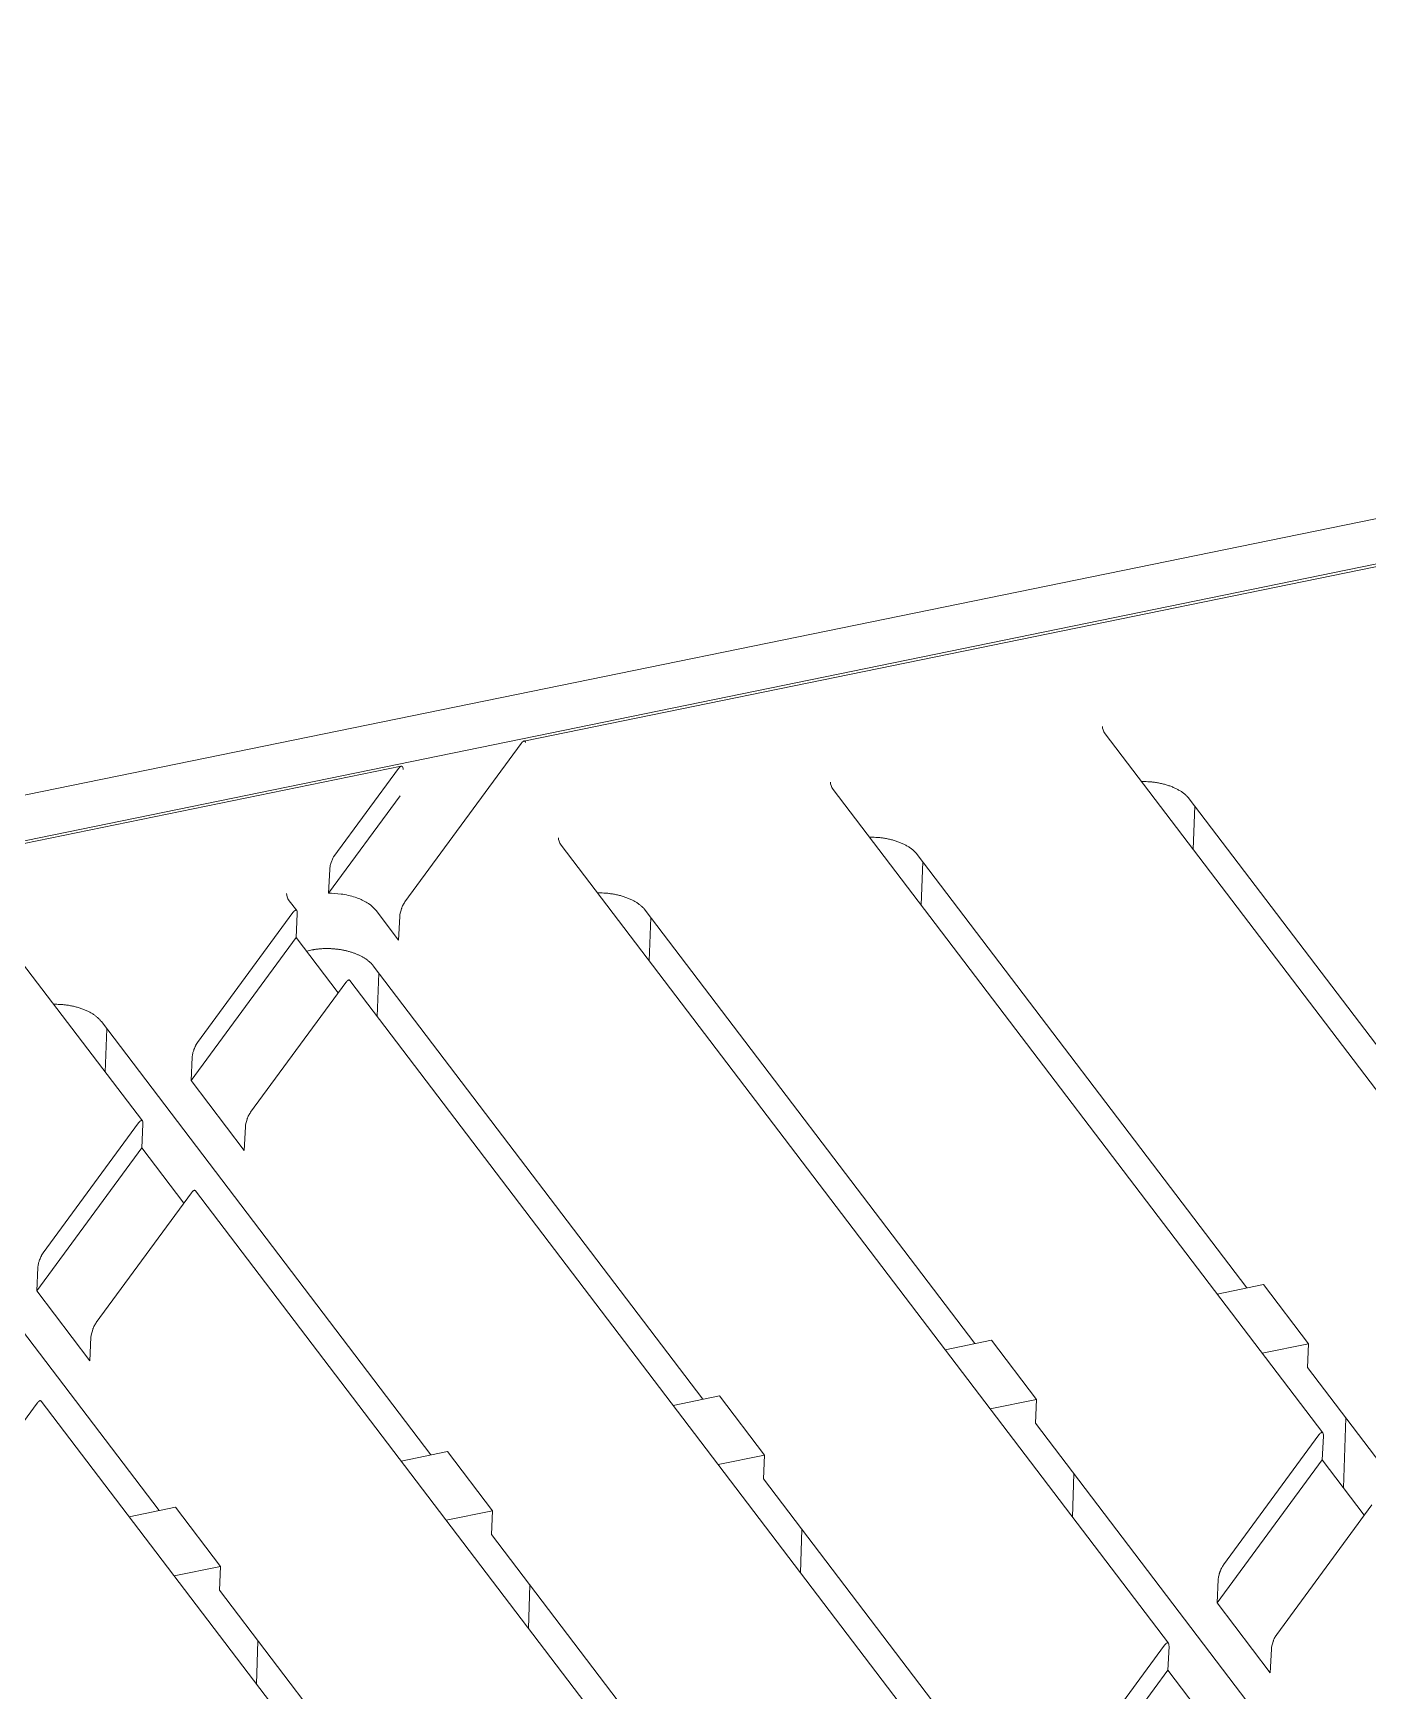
# Model space of a CAD drawing. Header units: millimetres. Extents: x 4267 to 8467, y 166 to 3136.
# Drawn here: x 4955.9 to 5020.3, y 1929.6 to 2009.5 of the extents above; entities that cross this region are included whole.
import ezdxf

# ---------------------------------------------------------------- set-up
doc = ezdxf.new("R2010")
doc.units = ezdxf.units.MM

msp = doc.modelspace()

# ---------------------------------------------------------------- linework, layer by layer
at = {"linetype": 'Continuous', "lineweight": 5}
for p, q in [((4716.615, 1923.888, 326.374), (5135.162, 2009.535, 326.374)), ((4718.065, 1921.983, 326.374), (5136.612, 2007.63, 326.374)), ((5053.723, 1990.553, 326.374), (4979.604, 1975.386, 326.374)), ((5025.609, 1952.15, 326.374), (5007.66, 1975.735, 326.374)), ((4973.861, 1967.626, 326.374), (4979.472, 1975.269, 326.374)), ((4973.679, 1974.173, 326.374), (4938.543, 1966.983, 326.374)), ((4970.43, 1969.81, 326.374), (4973.547, 1974.056, 326.374)), ((5018.16, 1942.003, 326.374), (4994.533, 1973.049, 326.374)), ((4973.626, 1972.747, 326.374), (4970.169, 1968.038, 326.374)), ((5027.627, 1951.687, 326.374), (5011.715, 1972.595, 326.374)), ((5011.977, 1972.251, 326.374), (5011.905, 1970.158, 326.374)), ((5010.711, 1931.855, 326.374), (4981.405, 1970.362, 326.374)), ((5014.499, 1949.001, 326.374), (4998.587, 1969.909, 326.374)), ((4970.169, 1968.038, 326.374), (4970.226, 1969.179, 326.374)), ((4998.849, 1969.565, 326.374), (4998.777, 1967.472, 326.374)), ((4968.639, 1967.202, 326.374), (4968.277, 1967.676, 326.374)), ((4963.849, 1960.846, 326.374), (4968.445, 1967.107, 326.374)), ((4968.664, 1967.05, 326.374), (4968.607, 1965.909, 326.374)), ((4973.547, 1965.78, 326.374), (4972.465, 1967.201, 326.374)), ((4973.604, 1966.921, 326.374), (4973.547, 1965.78, 326.374)), ((5001.372, 1946.314, 326.374), (4985.46, 1967.222, 326.374)), ((4985.721, 1966.879, 326.374), (4985.649, 1964.785, 326.374)), ((4968.607, 1965.909, 326.374), (4963.535, 1959, 326.374)), ((4968.607, 1965.909, 326.374), (4970.64, 1963.238, 326.374)), ((4961.189, 1957.054, 326.374), (4955.15, 1964.99, 326.374)), ((4988.244, 1943.628, 326.374), (4972.332, 1964.536, 326.374)), ((4972.594, 1964.192, 326.374), (4972.522, 1962.099, 326.374)), ((4971.008, 1963.739, 326.374), (4966.411, 1957.478, 326.374)), ((5003.262, 1921.708, 326.374), (4971.199, 1963.837, 326.374)), ((4975.116, 1940.942, 326.374), (4959.205, 1961.85, 326.374)), ((4959.466, 1961.506, 326.374), (4959.394, 1959.413, 326.374)), ((4963.535, 1959, 326.374), (4963.592, 1960.141, 326.374)), ((4961.989, 1938.256, 326.374), (4946.077, 1959.163, 326.374)), ((4966.098, 1955.633, 326.374), (4963.535, 1959, 326.374)), ((4956.399, 1950.698, 326.374), (4960.996, 1956.959, 326.374)), ((4961.214, 1956.903, 326.374), (4961.157, 1955.762, 326.374)), ((4966.155, 1956.774, 326.374), (4966.098, 1955.633, 326.374)), ((4961.157, 1955.762, 326.374), (4956.086, 1948.853, 326.374)), ((4961.157, 1955.762, 326.374), (4963.191, 1953.09, 326.374)), ((4963.559, 1953.592, 326.374), (4958.962, 1947.331, 326.374)), ((4990.632, 1918.367, 326.374), (4963.75, 1953.689, 326.374)), ((4956.086, 1948.853, 326.374), (4956.143, 1949.994, 326.374)), ((5013.059, 1948.706, 326.374), (5015.298, 1949.164, 326.374)), ((5015.298, 1949.164, 326.374), (5017.473, 1946.307, 326.374)), ((4958.648, 1945.485, 326.374), (4956.086, 1948.853, 326.374)), ((4958.706, 1946.626, 326.374), (4958.648, 1945.485, 326.374)), ((4999.931, 1946.02, 326.374), (5002.171, 1946.478, 326.374)), ((5002.171, 1946.478, 326.374), (5004.345, 1943.621, 326.374)), ((5017.473, 1946.307, 326.374), (5015.233, 1945.849, 326.374)), ((5017.416, 1945.168, 326.374), (5017.473, 1946.307, 326.374)), ((5032.307, 1925.602, 326.374), (5017.416, 1945.168, 326.374)), ((4956.109, 1943.444, 326.374), (4951.513, 1937.183, 326.374)), ((4977.505, 1915.68, 326.374), (4956.301, 1943.542, 326.374)), ((4986.803, 1943.333, 326.374), (4989.043, 1943.792, 326.374)), ((4989.043, 1943.792, 326.374), (4991.218, 1940.934, 326.374)), ((5004.345, 1943.621, 326.374), (5002.106, 1943.162, 326.374)), ((5004.288, 1942.482, 326.374), (5004.345, 1943.621, 326.374)), ((5019.157, 1939.358, 326.374), (5019.273, 1942.728, 326.374)), ((5019.179, 1922.915, 326.374), (5004.288, 1942.482, 326.374)), ((5013.37, 1935.647, 326.374), (5017.967, 1941.908, 326.374)), ((5018.185, 1941.851, 326.374), (5018.128, 1940.71, 326.374)), ((4973.676, 1940.647, 326.374), (4975.915, 1941.105, 326.374)), ((4975.915, 1941.105, 326.374), (4978.09, 1938.248, 326.374)), ((4991.218, 1940.934, 326.374), (4988.978, 1940.476, 326.374)), ((4991.161, 1939.796, 326.374), (4991.218, 1940.934, 326.374)), ((5018.128, 1940.71, 326.374), (5013.056, 1933.801, 326.374)), ((5018.128, 1940.71, 326.374), (5020.161, 1938.039, 326.374)), ((5006.579, 1919.537, 326.374), (4991.161, 1939.796, 326.374)), ((5006.074, 1937.948, 326.374), (5006.146, 1940.041, 326.374)), ((5020.529, 1938.54, 326.374), (5015.933, 1932.279, 326.374)), ((4960.548, 1937.961, 326.374), (4962.788, 1938.419, 326.374)), ((4962.788, 1938.419, 326.374), (4964.962, 1935.562, 326.374)), ((4978.09, 1938.248, 326.374), (4975.85, 1937.79, 326.374)), ((4978.033, 1937.109, 326.374), (4978.09, 1938.248, 326.374)), ((4992.924, 1917.543, 326.374), (4978.033, 1937.109, 326.374)), ((4992.946, 1935.262, 326.374), (4993.018, 1937.355, 326.374)), ((4964.962, 1935.562, 326.374), (4962.723, 1935.103, 326.374)), ((4964.906, 1934.423, 326.374), (4964.962, 1935.562, 326.374)), ((4979.819, 1932.576, 326.374), (4979.891, 1934.669, 326.374)), ((5013.056, 1933.801, 326.374), (5013.113, 1934.942, 326.374)), ((4979.797, 1914.857, 326.374), (4964.906, 1934.423, 326.374)), ((5015.619, 1930.434, 326.374), (5013.056, 1933.801, 326.374)), ((4966.691, 1929.889, 326.374), (4966.763, 1931.982, 326.374)), ((5010.517, 1931.76, 326.374), (5005.921, 1925.499, 326.374)), ((5010.736, 1931.704, 326.374), (5010.679, 1930.563, 326.374)), ((5015.676, 1931.575, 326.374), (5015.619, 1930.434, 326.374)), ((5010.679, 1930.563, 326.374), (5005.607, 1923.654, 326.374)), ((5010.679, 1930.563, 326.374), (5012.712, 1927.891, 326.374))]:
    msp.add_line(p, q, dxfattribs=at)
for points in [[(5011.715, 1972.595), (5011.68, 1972.639, 0.012487), (5011.641, 1972.683, 0.011399), (5011.598, 1972.727, 0.010734), (5011.553, 1972.771, 0.010589), (5011.503, 1972.815, 0.010234), (5011.45, 1972.858, 0.009866), (5011.393, 1972.9, 0.009467), (5011.333, 1972.942, 0.009175), (5011.269, 1972.982, 0.008829), (5011.202, 1973.022, 0.008551), (5011.131, 1973.06, 0.00824), (5011.058, 1973.097, 0.00799), (5010.981, 1973.133, 0.007726), (5010.901, 1973.167, 0.007521), (5010.818, 1973.2, 0.007275), (5010.733, 1973.23, 0.007048), (5010.646, 1973.259, 0.006912), (5010.556, 1973.286, 0.006872), (5010.465, 1973.31, 0.006537), (5010.372, 1973.333, 0.00602), (5010.278, 1973.353, 0.00646), (5010.182, 1973.371, 0.007463), (5010.083, 1973.386, 0.005681), (5009.989, 1973.4, 0.002193), (5009.904, 1973.411, 0.00766), (5009.796, 1973.419, 0.012901), (5009.63, 1973.426, 0.006433), (5009.414, 1973.431, 0.00346)], [(4998.587, 1969.909), (4998.552, 1969.953, 0.012487), (4998.513, 1969.997, 0.011399), (4998.471, 1970.041, 0.010734), (4998.425, 1970.085, 0.010589), (4998.375, 1970.128, 0.010234), (4998.322, 1970.171, 0.009866), (4998.265, 1970.214, 0.009467), (4998.205, 1970.255, 0.009175), (4998.141, 1970.296, 0.008829), (4998.074, 1970.336, 0.008551), (4998.004, 1970.374, 0.00824), (4997.93, 1970.411, 0.00799), (4997.853, 1970.447, 0.007726), (4997.773, 1970.481, 0.007521), (4997.691, 1970.513, 0.007275), (4997.606, 1970.544, 0.007048), (4997.518, 1970.572, 0.006912), (4997.429, 1970.599, 0.006872), (4997.337, 1970.624, 0.006537), (4997.244, 1970.646, 0.00602), (4997.151, 1970.667, 0.00646), (4997.055, 1970.684, 0.007463), (4996.955, 1970.7, 0.005681), (4996.862, 1970.713, 0.002193), (4996.777, 1970.724, 0.00766), (4996.668, 1970.733, 0.012901), (4996.502, 1970.74, 0.006433), (4996.286, 1970.745, 0.00346)], [(4985.46, 1967.222), (4985.424, 1967.267, 0.012487), (4985.386, 1967.311, 0.011398), (4985.343, 1967.355, 0.010734), (4985.297, 1967.399, 0.010589), (4985.248, 1967.442, 0.010234), (4985.195, 1967.485, 0.009866), (4985.138, 1967.527, 0.009467), (4985.078, 1967.569, 0.009175), (4985.014, 1967.61, 0.008829), (4984.947, 1967.649, 0.008551), (4984.876, 1967.688, 0.00824), (4984.802, 1967.725, 0.00799), (4984.725, 1967.76, 0.007726), (4984.646, 1967.795, 0.007521), (4984.563, 1967.827, 0.007275), (4984.478, 1967.858, 0.007048), (4984.391, 1967.886, 0.006912), (4984.301, 1967.913, 0.006872), (4984.209, 1967.938, 0.006537), (4984.117, 1967.96, 0.00602), (4984.023, 1967.98, 0.00646), (4983.927, 1967.998, 0.007463), (4983.828, 1968.014, 0.005681), (4983.734, 1968.027, 0.002193), (4983.649, 1968.038, 0.00766), (4983.54, 1968.047, 0.012901), (4983.375, 1968.054, 0.006433), (4983.158, 1968.059, 0.00346)], [(4972.332, 1964.536), (4972.304, 1964.572, 0.010141), (4972.272, 1964.608, 0.009404), (4972.239, 1964.645, 0.008955), (4972.203, 1964.681, 0.00886), (4972.165, 1964.716, 0.00862), (4972.125, 1964.752, 0.008368), (4972.082, 1964.787, 0.00809), (4972.036, 1964.822, 0.007885), (4971.989, 1964.856, 0.007636), (4971.939, 1964.89, 0.007434), (4971.886, 1964.923, 0.007202), (4971.831, 1964.956, 0.007017), (4971.774, 1964.988, 0.006808), (4971.715, 1965.019, 0.006638), (4971.654, 1965.048, 0.006451), (4971.59, 1965.077, 0.006299), (4971.525, 1965.105, 0.006133), (4971.458, 1965.132, 0.005997), (4971.389, 1965.158, 0.005853), (4971.318, 1965.182, 0.005732), (4971.246, 1965.205, 0.005608), (4971.173, 1965.227, 0.005502), (4971.098, 1965.247, 0.005396), (4971.023, 1965.266, 0.005304), (4970.946, 1965.283, 0.005216), (4970.868, 1965.299, 0.005137), (4970.79, 1965.313, 0.005065), (4970.711, 1965.326, 0.004998), (4970.632, 1965.338, 0.004941), (4970.553, 1965.347, 0.004885), (4970.474, 1965.355, 0.004842), (4970.394, 1965.362, 0.004794), (4970.315, 1965.367, 0.004767), (4970.237, 1965.37, 0.004738), (4970.159, 1965.372, 0.004711), (4970.081, 1965.373, 0.004659), (4970.005, 1965.372, 0.004687), (4969.929, 1965.369, 0.004751), (4969.854, 1965.366, 0.004638), (4969.78, 1965.361, 0.004345), (4969.708, 1965.354, 0.004763), (4969.636, 1965.347, 0.005633), (4969.565, 1965.337, 0.004374), (4969.498, 1965.328, 0.001557), (4969.439, 1965.319, 0.006066), (4969.366, 1965.305, 0.010785), (4969.255, 1965.28, 0.005409), (4969.112, 1965.245, 0.002932)], [(4959.205, 1961.85), (4959.169, 1961.894, 0.012486), (4959.13, 1961.938, 0.011398), (4959.088, 1961.982, 0.010734), (4959.042, 1962.026, 0.010589), (4958.993, 1962.07, 0.010234), (4958.939, 1962.113, 0.009866), (4958.883, 1962.155, 0.009467), (4958.822, 1962.196, 0.009174), (4958.759, 1962.237, 0.008829), (4958.691, 1962.277, 0.008551), (4958.621, 1962.315, 0.00824), (4958.547, 1962.352, 0.00799), (4958.47, 1962.388, 0.007726), (4958.39, 1962.422, 0.007521), (4958.308, 1962.454, 0.007274), (4958.223, 1962.485, 0.007048), (4958.135, 1962.514, 0.006912), (4958.046, 1962.54, 0.006872), (4957.954, 1962.565, 0.006537), (4957.861, 1962.587, 0.00602), (4957.768, 1962.608, 0.00646), (4957.672, 1962.626, 0.007463), (4957.573, 1962.641, 0.005681), (4957.479, 1962.655, 0.002193), (4957.394, 1962.665, 0.007661), (4957.285, 1962.674, 0.012901), (4957.119, 1962.681, 0.006433), (4956.903, 1962.686, 0.00346)]]:
    msp.add_lwpolyline(points, format="xyb", dxfattribs=at)
for points, knots in [([(4979.472, 1975.269, 326.374), (4979.511, 1975.322, 326.374), (4979.539, 1975.347, 326.374), (4979.558, 1975.361, 326.374), (4979.559, 1975.362, 326.374), (4979.561, 1975.364, 326.374), (4979.564, 1975.366, 326.374), (4979.571, 1975.37, 326.374), (4979.576, 1975.374, 326.374), (4979.587, 1975.379, 326.374), (4979.594, 1975.382, 326.374), (4979.612, 1975.388, 326.374), (4979.623, 1975.389, 326.374), (4979.635, 1975.386, 326.374), (4979.638, 1975.385, 326.374), (4979.643, 1975.383, 326.374), (4979.65, 1975.379, 326.374), (4979.657, 1975.374, 326.374), (4979.668, 1975.36, 326.374), (4979.674, 1975.348, 326.374), (4979.681, 1975.327, 326.374), (4979.683, 1975.32, 326.374), (4979.685, 1975.312, 326.374)], [0, 0, 0, 0, 0.25, 0.25, 0.2578125, 0.2578125, 0.265625, 0.28125, 0.3125, 0.3125, 0.375, 0.375, 0.5, 0.5, 0.53125, 0.53125, 0.5625, 0.625, 0.625, 0.75, 0.75, 0.806056, 0.806056, 0.806056, 0.806056]), ([(4973.766, 1974.007, 326.374), (4973.767, 1974.042, 326.374), (4973.765, 1974.072, 326.374), (4973.759, 1974.105, 326.374), (4973.757, 1974.113, 326.374), (4973.745, 1974.151, 326.374), (4973.729, 1974.169, 326.374), (4973.692, 1974.178, 326.374), (4973.674, 1974.174, 326.374), (4973.646, 1974.159, 326.374), (4973.639, 1974.153, 326.374), (4973.605, 1974.128, 326.374), (4973.577, 1974.097, 326.374), (4973.547, 1974.056, 326.374)], [0, 0, 0, 0, 0.1875, 0.1875, 0.25, 0.25, 0.5, 0.5, 0.6875, 0.6875, 0.75, 0.75, 1, 1, 1, 1]), ([(4970.226, 1969.179, 326.374), (4970.228, 1969.223, 326.374), (4970.235, 1969.276, 326.374), (4970.253, 1969.367, 326.374), (4970.26, 1969.398, 326.374), (4970.272, 1969.447, 326.374), (4970.277, 1969.464, 326.374), (4970.284, 1969.489, 326.374), (4970.288, 1969.502, 326.374), (4970.292, 1969.514, 326.374), (4970.295, 1969.523, 326.374), (4970.296, 1969.529, 326.374), (4970.304, 1969.551, 326.374), (4970.312, 1969.575, 326.374), (4970.333, 1969.629, 326.374), (4970.345, 1969.658, 326.374), (4970.392, 1969.756, 326.374), (4970.415, 1969.791, 326.374), (4970.43, 1969.81, 326.374)], [0, 0, 0, 0, 0.25, 0.25, 0.375, 0.375, 0.4375, 0.4375, 0.46875, 0.484375, 0.484375, 0.5, 0.5, 0.625, 0.625, 0.75, 0.75, 1, 1, 1, 1]), ([(4972.465, 1967.201, 326.374), (4972.373, 1967.323, 326.374), (4972.25, 1967.436, 326.374), (4972.078, 1967.552, 326.374), (4972.056, 1967.566, 326.374), (4971.889, 1967.67, 326.374), (4971.724, 1967.75, 326.374), (4971.327, 1967.894, 326.374), (4971.102, 1967.951, 326.374), (4970.831, 1967.994, 326.374), (4970.804, 1967.998, 326.374), (4970.575, 1968.029, 326.374), (4970.373, 1968.041, 326.374), (4970.169, 1968.038, 326.374)], [0, 0, 0, 0, 0.25, 0.25, 0.28125, 0.28125, 0.5, 0.5, 0.75, 0.75, 0.78125, 0.78125, 1, 1, 1, 1]), ([(4973.861, 1967.625, 326.374), (4973.841, 1967.598, 326.374), (4973.823, 1967.571, 326.374), (4973.801, 1967.533, 326.374), (4973.794, 1967.521, 326.374), (4973.785, 1967.505, 326.374), (4973.781, 1967.497, 326.374), (4973.776, 1967.488, 326.374), (4973.774, 1967.484, 326.374), (4973.773, 1967.482, 326.374), (4973.773, 1967.482, 326.374), (4973.755, 1967.447, 326.374), (4973.739, 1967.413, 326.374), (4973.718, 1967.364, 326.374), (4973.711, 1967.348, 326.374), (4973.702, 1967.324, 326.374), (4973.699, 1967.316, 326.374), (4973.693, 1967.3, 326.374), (4973.69, 1967.294, 326.374), (4973.637, 1967.148, 326.374), (4973.609, 1967.015, 326.374), (4973.604, 1966.921, 326.374)], [0, 0, 0, 0, 0.125, 0.125, 0.1875, 0.1875, 0.21875, 0.234375, 0.242188, 0.242188, 0.25, 0.25, 0.375, 0.375, 0.4375, 0.4375, 0.46875, 0.46875, 0.5, 0.5, 1, 1, 1, 1]), ([(4968.445, 1967.107, 326.374), (4968.465, 1967.134, 326.374), (4968.482, 1967.154, 326.374), (4968.504, 1967.176, 326.374), (4968.51, 1967.182, 326.374), (4968.519, 1967.189, 326.374), (4968.523, 1967.193, 326.374), (4968.527, 1967.196, 326.374), (4968.529, 1967.198, 326.374), (4968.53, 1967.198, 326.374), (4968.53, 1967.199, 326.374), (4968.547, 1967.211, 326.374), (4968.562, 1967.219, 326.374), (4968.581, 1967.225, 326.374), (4968.587, 1967.226, 326.374), (4968.595, 1967.226, 326.374), (4968.598, 1967.226, 326.374), (4968.603, 1967.226, 326.374), (4968.605, 1967.225, 326.374), (4968.65, 1967.213, 326.374), (4968.668, 1967.144, 326.374), (4968.664, 1967.05, 326.374)], [0, 0, 0, 0, 0.125, 0.125, 0.1875, 0.1875, 0.21875, 0.234375, 0.242188, 0.242188, 0.25, 0.25, 0.375, 0.375, 0.4375, 0.4375, 0.46875, 0.46875, 0.5, 0.5, 1, 1, 1, 1]), ([(4971.199, 1963.837, 326.374), (4971.199, 1963.837, 326.374), (4971.199, 1963.838, 326.374), (4971.194, 1963.843, 326.374), (4971.188, 1963.849, 326.374), (4971.181, 1963.853, 326.374), (4971.176, 1963.855, 326.374), (4971.173, 1963.856, 326.374), (4971.161, 1963.859, 326.374), (4971.15, 1963.859, 326.374), (4971.131, 1963.853, 326.374), (4971.124, 1963.85, 326.374), (4971.113, 1963.845, 326.374), (4971.108, 1963.841, 326.374), (4971.101, 1963.837, 326.374), (4971.098, 1963.835, 326.374), (4971.096, 1963.833, 326.374), (4971.095, 1963.832, 326.374), (4971.076, 1963.818, 326.374), (4971.048, 1963.793, 326.374), (4971.008, 1963.739, 326.374)], [0.3658306, 0.3658306, 0.3658306, 0.3658306, 0.375, 0.375, 0.4375, 0.46875, 0.46875, 0.5, 0.5, 0.625, 0.625, 0.6875, 0.6875, 0.71875, 0.734375, 0.7421875, 0.7421875, 0.75, 0.75, 1, 1, 1, 1]), ([(4963.592, 1960.141, 326.374), (4963.594, 1960.19, 326.374), (4963.602, 1960.244, 326.374), (4963.619, 1960.319, 326.374), (4963.623, 1960.337, 326.374), (4963.64, 1960.403, 326.374), (4963.656, 1960.454, 326.374), (4963.7, 1960.574, 326.374), (4963.728, 1960.639, 326.374), (4963.768, 1960.715, 326.374), (4963.774, 1960.727, 326.374), (4963.804, 1960.78, 326.374), (4963.826, 1960.815, 326.374), (4963.849, 1960.846, 326.374)], [0, 0, 0, 0, 0.25, 0.25, 0.3125, 0.3125, 0.5, 0.5, 0.75, 0.75, 0.8125, 0.8125, 1, 1, 1, 1]), ([(4960.996, 1956.959, 326.374), (4961.016, 1956.986, 326.374), (4961.033, 1957.006, 326.374), (4961.054, 1957.028, 326.374), (4961.061, 1957.034, 326.374), (4961.069, 1957.042, 326.374), (4961.074, 1957.045, 326.374), (4961.078, 1957.049, 326.374), (4961.08, 1957.05, 326.374), (4961.081, 1957.051, 326.374), (4961.081, 1957.051, 326.374), (4961.098, 1957.064, 326.374), (4961.112, 1957.071, 326.374), (4961.132, 1957.077, 326.374), (4961.137, 1957.078, 326.374), (4961.146, 1957.079, 326.374), (4961.148, 1957.079, 326.374), (4961.153, 1957.078, 326.374), (4961.156, 1957.078, 326.374), (4961.201, 1957.066, 326.374), (4961.219, 1956.997, 326.374), (4961.215, 1956.903, 326.374)], [0, 0, 0, 0, 0.125, 0.125, 0.1875, 0.1875, 0.21875, 0.234375, 0.242188, 0.242188, 0.25, 0.25, 0.375, 0.375, 0.4375, 0.4375, 0.46875, 0.46875, 0.5, 0.5, 1, 1, 1, 1]), ([(4966.411, 1957.478, 326.374), (4966.392, 1957.451, 326.374), (4966.374, 1957.424, 326.374), (4966.352, 1957.386, 326.374), (4966.345, 1957.374, 326.374), (4966.336, 1957.357, 326.374), (4966.332, 1957.349, 326.374), (4966.327, 1957.341, 326.374), (4966.325, 1957.337, 326.374), (4966.324, 1957.334, 326.374), (4966.324, 1957.334, 326.374), (4966.306, 1957.299, 326.374), (4966.29, 1957.265, 326.374), (4966.269, 1957.216, 326.374), (4966.262, 1957.2, 326.374), (4966.252, 1957.176, 326.374), (4966.249, 1957.169, 326.374), (4966.243, 1957.153, 326.374), (4966.241, 1957.146, 326.374), (4966.188, 1957, 326.374), (4966.159, 1956.868, 326.374), (4966.155, 1956.774, 326.374)], [0, 0, 0, 0, 0.125, 0.125, 0.1875, 0.1875, 0.21875, 0.234375, 0.242188, 0.242188, 0.25, 0.25, 0.375, 0.375, 0.4375, 0.4375, 0.46875, 0.46875, 0.5, 0.5, 1, 1, 1, 1]), ([(4963.75, 1953.689, 326.374), (4963.75, 1953.689, 326.374), (4963.749, 1953.69, 326.374), (4963.745, 1953.695, 326.374), (4963.739, 1953.701, 326.374), (4963.731, 1953.706, 326.374), (4963.726, 1953.708, 326.374), (4963.723, 1953.709, 326.374), (4963.712, 1953.712, 326.374), (4963.701, 1953.712, 326.374), (4963.682, 1953.706, 326.374), (4963.675, 1953.703, 326.374), (4963.664, 1953.697, 326.374), (4963.659, 1953.694, 326.374), (4963.652, 1953.689, 326.374), (4963.649, 1953.687, 326.374), (4963.647, 1953.686, 326.374), (4963.645, 1953.685, 326.374), (4963.627, 1953.671, 326.374), (4963.598, 1953.646, 326.374), (4963.559, 1953.592, 326.374)], [0.3658307, 0.3658307, 0.3658307, 0.3658307, 0.375, 0.375, 0.4375, 0.46875, 0.46875, 0.5, 0.5, 0.625, 0.625, 0.6875, 0.6875, 0.71875, 0.734375, 0.7421875, 0.7421875, 0.75, 0.75, 1, 1, 1, 1]), ([(4956.142, 1949.994, 326.374), (4956.145, 1950.042, 326.374), (4956.153, 1950.097, 326.374), (4956.17, 1950.172, 326.374), (4956.174, 1950.19, 326.374), (4956.191, 1950.256, 326.374), (4956.207, 1950.306, 326.374), (4956.251, 1950.426, 326.374), (4956.279, 1950.492, 326.374), (4956.318, 1950.567, 326.374), (4956.325, 1950.58, 326.374), (4956.354, 1950.632, 326.374), (4956.377, 1950.667, 326.374), (4956.399, 1950.698, 326.374)], [0, 0, 0, 0, 0.25, 0.25, 0.3125, 0.3125, 0.5, 0.5, 0.75, 0.75, 0.8125, 0.8125, 1, 1, 1, 1]), ([(4958.962, 1947.331, 326.374), (4958.942, 1947.304, 326.374), (4958.925, 1947.276, 326.374), (4958.903, 1947.239, 326.374), (4958.896, 1947.227, 326.374), (4958.887, 1947.21, 326.374), (4958.882, 1947.202, 326.374), (4958.878, 1947.193, 326.374), (4958.876, 1947.189, 326.374), (4958.875, 1947.187, 326.374), (4958.874, 1947.187, 326.374), (4958.856, 1947.152, 326.374), (4958.84, 1947.118, 326.374), (4958.819, 1947.069, 326.374), (4958.813, 1947.053, 326.374), (4958.803, 1947.029, 326.374), (4958.8, 1947.021, 326.374), (4958.794, 1947.006, 326.374), (4958.792, 1946.999, 326.374), (4958.738, 1946.853, 326.374), (4958.71, 1946.721, 326.374), (4958.705, 1946.626, 326.374)], [0, 0, 0, 0, 0.125, 0.125, 0.1875, 0.1875, 0.21875, 0.234375, 0.242188, 0.242188, 0.25, 0.25, 0.375, 0.375, 0.4375, 0.4375, 0.46875, 0.46875, 0.5, 0.5, 1, 1, 1, 1]), ([(4956.301, 1943.542, 326.374), (4956.301, 1943.542, 326.374), (4956.3, 1943.543, 326.374), (4956.296, 1943.548, 326.374), (4956.289, 1943.554, 326.374), (4956.282, 1943.558, 326.374), (4956.277, 1943.56, 326.374), (4956.274, 1943.561, 326.374), (4956.262, 1943.564, 326.374), (4956.251, 1943.564, 326.374), (4956.232, 1943.558, 326.374), (4956.226, 1943.555, 326.374), (4956.215, 1943.55, 326.374), (4956.209, 1943.546, 326.374), (4956.202, 1943.542, 326.374), (4956.2, 1943.54, 326.374), (4956.198, 1943.538, 326.374), (4956.196, 1943.537, 326.374), (4956.178, 1943.523, 326.374), (4956.149, 1943.498, 326.374), (4956.109, 1943.444, 326.374)], [0.3658312, 0.3658312, 0.3658312, 0.3658312, 0.375, 0.375, 0.4375, 0.46875, 0.46875, 0.5, 0.5, 0.625, 0.625, 0.6875, 0.6875, 0.71875, 0.734375, 0.7421875, 0.7421875, 0.75, 0.75, 1, 1, 1, 1]), ([(5017.967, 1941.908, 326.374), (5017.986, 1941.935, 326.374), (5018.004, 1941.955, 326.374), (5018.025, 1941.977, 326.374), (5018.032, 1941.983, 326.374), (5018.04, 1941.99, 326.374), (5018.044, 1941.994, 326.374), (5018.049, 1941.997, 326.374), (5018.05, 1941.999, 326.374), (5018.052, 1942, 326.374), (5018.052, 1942, 326.374), (5018.069, 1942.013, 326.374), (5018.083, 1942.02, 326.374), (5018.102, 1942.026, 326.374), (5018.108, 1942.027, 326.374), (5018.117, 1942.027, 326.374), (5018.119, 1942.027, 326.374), (5018.124, 1942.027, 326.374), (5018.126, 1942.026, 326.374), (5018.172, 1942.014, 326.374), (5018.19, 1941.946, 326.374), (5018.185, 1941.851, 326.374)], [0, 0, 0, 0, 0.125, 0.125, 0.1875, 0.1875, 0.21875, 0.234375, 0.242188, 0.242188, 0.25, 0.25, 0.375, 0.375, 0.4375, 0.4375, 0.46875, 0.46875, 0.5, 0.5, 1, 1, 1, 1]), ([(5013.113, 1934.942, 326.374), (5013.116, 1934.99, 326.374), (5013.124, 1935.046, 326.374), (5013.144, 1935.139, 326.374), (5013.153, 1935.171, 326.374), (5013.168, 1935.221, 326.374), (5013.176, 1935.246, 326.374), (5013.184, 1935.272, 326.374), (5013.19, 1935.289, 326.374), (5013.194, 1935.299, 326.374), (5013.208, 1935.337, 326.374), (5013.22, 1935.369, 326.374), (5013.241, 1935.418, 326.374), (5013.249, 1935.434, 326.374), (5013.261, 1935.459, 326.374), (5013.267, 1935.472, 326.374), (5013.274, 1935.486, 326.374), (5013.277, 1935.493, 326.374), (5013.279, 1935.497, 326.374), (5013.281, 1935.5, 326.374), (5013.301, 1935.538, 326.374), (5013.33, 1935.593, 326.374), (5013.37, 1935.647, 326.374)], [0, 0, 0, 0, 0.25, 0.25, 0.375, 0.375, 0.4375, 0.46875, 0.46875, 0.5, 0.5, 0.625, 0.625, 0.6875, 0.6875, 0.71875, 0.734375, 0.742188, 0.742188, 0.75, 0.75, 1, 1, 1, 1]), ([(5015.933, 1932.279, 326.374), (5015.913, 1932.252, 326.374), (5015.896, 1932.225, 326.374), (5015.873, 1932.187, 326.374), (5015.867, 1932.175, 326.374), (5015.858, 1932.158, 326.374), (5015.853, 1932.15, 326.374), (5015.849, 1932.142, 326.374), (5015.847, 1932.138, 326.374), (5015.845, 1932.136, 326.374), (5015.845, 1932.135, 326.374), (5015.827, 1932.1, 326.374), (5015.811, 1932.067, 326.374), (5015.79, 1932.017, 326.374), (5015.783, 1932.001, 326.374), (5015.774, 1931.977, 326.374), (5015.771, 1931.97, 326.374), (5015.765, 1931.954, 326.374), (5015.763, 1931.947, 326.374), (5015.709, 1931.801, 326.374), (5015.681, 1931.669, 326.374), (5015.676, 1931.575, 326.374)], [0, 0, 0, 0, 0.125, 0.125, 0.1875, 0.1875, 0.21875, 0.234375, 0.242188, 0.242188, 0.25, 0.25, 0.375, 0.375, 0.4375, 0.4375, 0.46875, 0.46875, 0.5, 0.5, 1, 1, 1, 1]), ([(5010.517, 1931.761, 326.374), (5010.537, 1931.788, 326.374), (5010.554, 1931.807, 326.374), (5010.576, 1931.829, 326.374), (5010.582, 1931.835, 326.374), (5010.591, 1931.843, 326.374), (5010.595, 1931.846, 326.374), (5010.599, 1931.85, 326.374), (5010.601, 1931.851, 326.374), (5010.602, 1931.852, 326.374), (5010.603, 1931.852, 326.374), (5010.62, 1931.865, 326.374), (5010.634, 1931.873, 326.374), (5010.653, 1931.878, 326.374), (5010.659, 1931.879, 326.374), (5010.667, 1931.88, 326.374), (5010.67, 1931.88, 326.374), (5010.675, 1931.879, 326.374), (5010.677, 1931.879, 326.374), (5010.723, 1931.867, 326.374), (5010.741, 1931.798, 326.374), (5010.736, 1931.704, 326.374)], [0, 0, 0, 0, 0.125, 0.125, 0.1875, 0.1875, 0.21875, 0.234375, 0.242188, 0.242188, 0.25, 0.25, 0.375, 0.375, 0.4375, 0.4375, 0.46875, 0.46875, 0.5, 0.5, 1, 1, 1, 1])]:
    msp.add_open_spline(points, degree=3, knots=knots, dxfattribs=at)
for points in [[(5007.66, 1975.735, 326.374), (5007.554, 1975.876, 326.374), (5007.525, 1975.99, 326.374), (5007.529, 1976.087, 326.374)], [(4994.533, 1973.049, 326.374), (4994.427, 1973.19, 326.374), (4994.397, 1973.303, 326.374), (4994.401, 1973.4, 326.374)], [(4981.405, 1970.362, 326.374), (4981.299, 1970.503, 326.374), (4981.269, 1970.617, 326.374), (4981.274, 1970.714, 326.374)], [(4968.277, 1967.676, 326.374), (4968.171, 1967.817, 326.374), (4968.142, 1967.931, 326.374), (4968.146, 1968.028, 326.374)]]:
    msp.add_open_spline(points, degree=3, dxfattribs=at)

doc.saveas('drawing.dxf')
